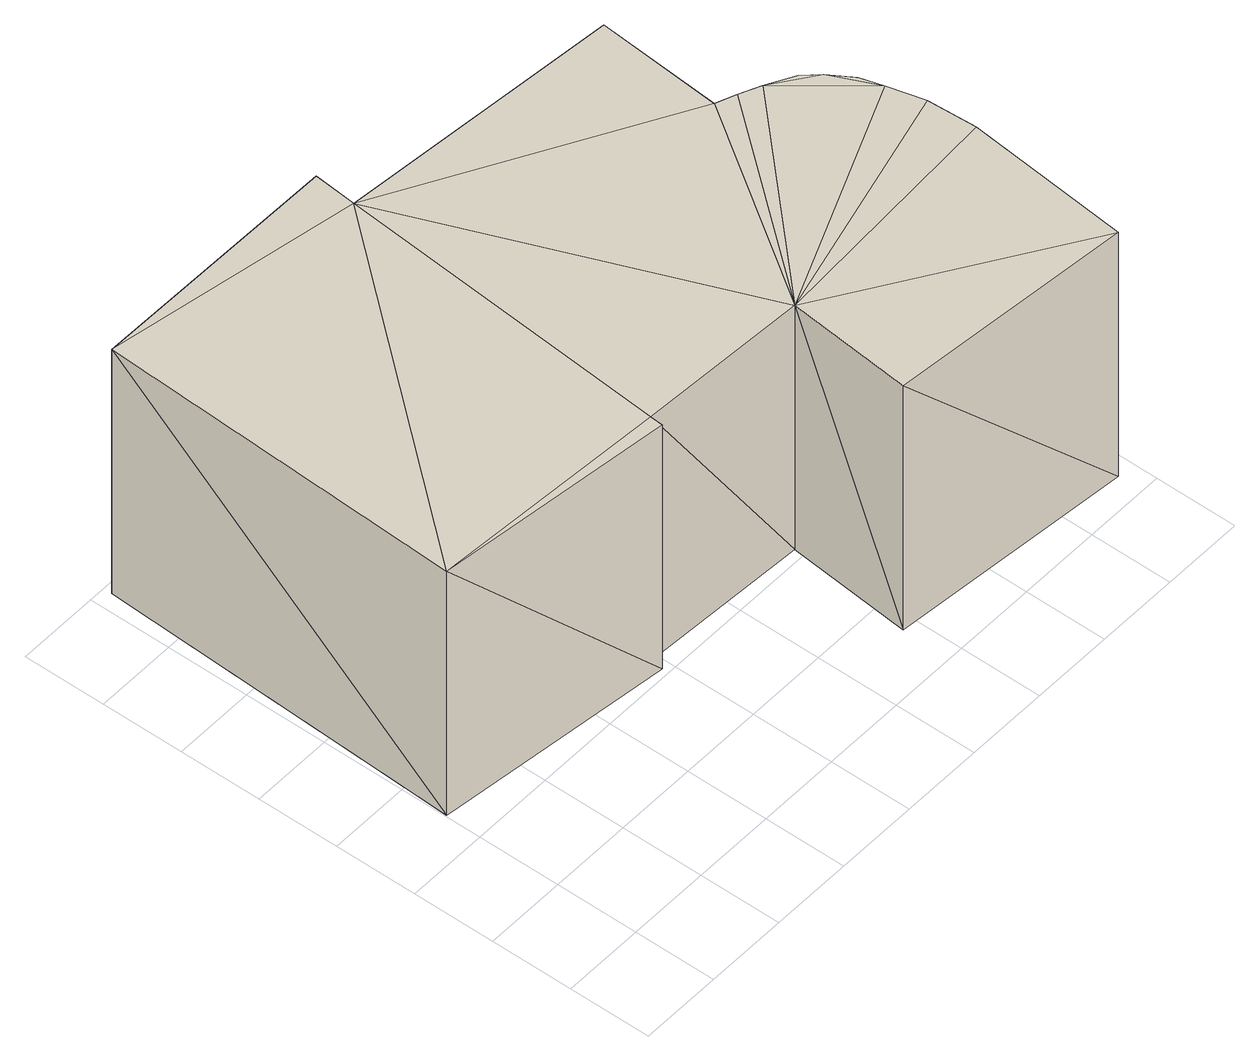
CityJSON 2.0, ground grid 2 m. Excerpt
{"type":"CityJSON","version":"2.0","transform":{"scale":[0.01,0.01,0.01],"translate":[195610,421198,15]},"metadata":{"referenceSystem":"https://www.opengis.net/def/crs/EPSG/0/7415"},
"CityObjects":{
"building1":{"type":"Building","attributes":{"3df_class":"Building","baseheight":15.65,"roofheight":7.01,"aanduidingrecordinactief":"0","pandstatus":"Pand in gebruik","aanduidingrecordcorrectie":"0","bouwjaar":"1956","begindatumtijdvakgeldigheid":"19941231","einddatumtijdvakgeldigheid":"21991231","shape_length":"55.007856229867485","shape_area":"142.21198801757944"},"geometry":[{"type":"Solid","lod":"1","boundaries":[[[[0,1,2]],[[3,4,5]],[[2,5,0]],[[0,5,6]],[[5,7,6]],[[3,5,2]],[[5,4,8]],[[3,9,4]],[[3,10,9]],[[3,11,10]],[[10,12,13]],[[10,11,12]],[[12,11,14]],[[3,15,11]],[[3,16,15]],[[3,17,16]],[[3,18,17]],[[19,2,20]],[[19,3,2]],[[20,1,21]],[[20,2,1]],[[21,0,22]],[[21,1,0]],[[22,6,23]],[[22,0,6]],[[23,7,24]],[[23,6,7]],[[24,5,25]],[[24,7,5]],[[25,8,26]],[[25,5,8]],[[26,4,27]],[[26,8,4]],[[27,9,28]],[[27,4,9]],[[28,10,29]],[[28,9,10]],[[29,13,30]],[[29,10,13]],[[30,12,31]],[[30,13,12]],[[31,14,32]],[[31,12,14]],[[32,11,33]],[[32,14,11]],[[33,15,34]],[[33,11,15]],[[34,16,35]],[[34,15,16]],[[35,17,36]],[[35,16,17]],[[36,18,37]],[[36,17,18]],[[37,3,19]],[[37,18,3]],[[21,22,20]],[[27,19,25]],[[25,20,22]],[[25,22,23]],[[24,25,23]],[[25,19,20]],[[27,25,26]],[[28,19,27]],[[29,19,28]],[[33,19,29]],[[31,29,30]],[[33,29,31]],[[33,31,32]],[[34,19,33]],[[35,19,34]],[[36,19,35]],[[37,19,36]]]]}]}
},
"vertices":[
[4,488,766],[580,417,766],[582,448,766],[995,424,766],[1312,896,766],[650,1267,766],[41,1379,766],[659,1371,766],[1336,1199,766],[1361,877,766],[1411,854,766],[1565,669,766],[1511,781,766],[1477,818,766],[1548,724,766],[1588,580,766],[1595,460,766],[1556,62,766],[965,120,766],[995,424,65],[582,448,65],[580,417,65],[4,488,65],[41,1379,65],[659,1371,65],[650,1267,65],[1336,1199,65],[1312,896,65],[1361,877,65],[1411,854,65],[1477,818,65],[1511,781,65],[1548,724,65],[1565,669,65],[1588,580,65],[1595,460,65],[1556,62,65],[965,120,65]
]}
